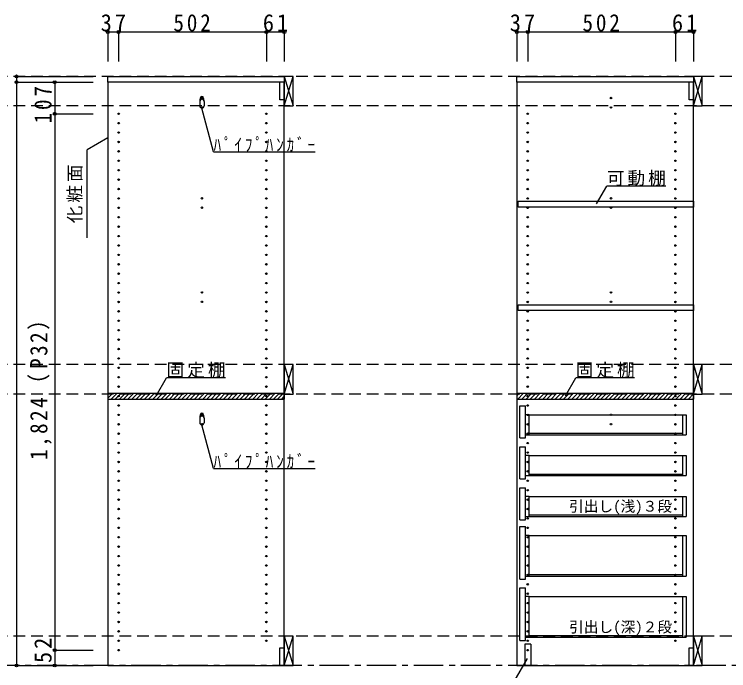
# Model space of a CAD drawing. Units: millimetres at full size, sheet at 1:20; details may follow other scales. Extents: x -3922 to 3878, y -2932 to 2722.
# Drawn here: x -611 to 1817, y -1729 to 503 of the extents above; entities that cross this region are included whole.
import ezdxf
from ezdxf.enums import TextEntityAlignment as Align

# ---------------------------------------------------------------- set-up
doc = ezdxf.new("R2010")
doc.units = ezdxf.units.MM
doc.header["$LTSCALE"] = 20
doc.header["$PDMODE"] = 32
doc.header["$PDSIZE"] = 10
for name, pattern in [('CHAIN1', [8, 5, -1, 1, -1]), ('DASHED1', [1.8, 1.2, -0.6]), ('DASHED2', [3, 2, -1])]:
    doc.linetypes.add(name, pattern=pattern)
for name, color, linetype in [('0-2_本体', 2, 'Continuous'), ('0-3_固定棚', 3, 'Continuous'), ('0-4_可動棚', 3, 'Continuous'), ('0-5', 4, 'Continuous'), ('0-6_ﾊﾟｲﾌﾟﾊﾝｶﾞｰ', 4, 'Continuous'), ('0-7_桟木・巾木', 2, 'Continuous'), ('0-8_引き出し', 3, 'Continuous'), ('0-A_文字', 7, 'Continuous'), ('0-B_寸法', 4, 'Continuous'), ('0-C_ハッチ', 4, 'Continuous')]:
    doc.layers.add(name, color=color, linetype=linetype)
doc.styles.add('ＭＳ ゴシック', font='')
doc.styles.get('ＭＳ ゴシック').set_extended_font_data('MS Gothic')

# ---------------------------------------------------------------- blocks, each defined once
blk = doc.blocks.new('引出(深)D600')
at = {"layer": '0-A_文字', "color": 2}
for p, q in [((-253.08, 200.1), (-233.08, 200.1)), ((-253.08, 21.1), (-253.08, 200.1)), ((-233.08, 21.1), (-233.08, 200.1)), ((-221.08, 170.1), (-233.08, 170.1)), ((-221.08, 32.1), (-221.08, 170.1)), ((299.76, 170.1), (311.92, 170.1)), ((299.92, 170.1), (299.92, 32.1)), ((311.92, 170.1), (311.92, 32.1)), ((-233.08, 32.1), (-221.08, 32.1)), ((-221.08, 37.6), (299.92, 37.6)), ((299.92, 32.1), (311.92, 32.1)), ((-253.08, 21.1), (-233.08, 21.1)), ((-253.08, -7.9), (-233.08, -7.9)), ((-253.08, -186.9), (-253.08, -7.9)), ((-233.08, -186.9), (-233.08, -7.9)), ((-221.08, -37.9), (-233.08, -37.9)), ((-221.08, -175.9), (-221.08, -37.9)), ((299.76, -37.9), (311.92, -37.9)), ((299.92, -37.9), (299.92, -175.9)), ((311.92, -37.9), (311.92, -175.9)), ((-253.08, -186.9), (-233.08, -186.9)), ((-233.08, -175.9), (-221.08, -175.9)), ((-221.08, -170.4), (299.92, -170.4)), ((299.92, -175.9), (311.92, -175.9))]:
    blk.add_line(p, q, dxfattribs=at)
at = {"layer": '0-A_文字'}
for p, q in [((-221.08, 170.1), (299.76, 170.1)), ((-221.08, 32.1), (299.92, 32.1)), ((-221.08, -37.9), (299.76, -37.9)), ((-221.08, -175.9), (299.92, -175.9))]:
    blk.add_line(p, q, dxfattribs=at)
at = {"layer": '0-A_文字', "linetype": 'DASHED1'}
for p, q in [((299.76, 170.1), (311.92, 170.1)), ((299.76, -37.9), (311.92, -37.9))]:
    blk.add_line(p, q, dxfattribs=at)
blk = doc.blocks.new('引出(浅)D600')
at = {"layer": '0-A_文字', "color": 2}
for p, q in [((-253.08, 200.1), (-233.08, 200.1)), ((-253.08, 91.1), (-253.08, 200.1)), ((-233.08, 91.1), (-233.08, 200.1)), ((-221.08, 170.1), (-233.08, 170.1)), ((299.76, 170.1), (311.92, 170.1)), ((299.92, 170.1), (299.92, 102.1)), ((311.92, 170.1), (311.92, 102.1)), ((-221.08, 107.6), (299.92, 107.6)), ((299.92, 102.1), (311.92, 102.1)), ((-253.08, 91.1), (-233.08, 91.1)), ((-253.08, 61.1), (-233.08, 61.1)), ((-253.08, -47.9), (-253.08, 61.1)), ((-233.08, -47.9), (-233.08, 61.1)), ((-221.08, 31.1), (-233.08, 31.1)), ((-221.08, -36.9), (-221.08, 31.1)), ((299.76, 31.1), (311.92, 31.1)), ((299.92, 31.1), (299.92, -36.9)), ((311.92, 31.1), (311.92, -36.9)), ((-253.08, -47.9), (-233.08, -47.9)), ((-233.08, -36.9), (-221.08, -36.9)), ((-221.08, -31.4), (299.92, -31.4)), ((299.92, -36.9), (311.92, -36.9)), ((-253.08, -77.9), (-233.08, -77.9)), ((-253.08, -186.9), (-253.08, -77.9)), ((-233.08, -186.9), (-233.08, -77.9)), ((-221.08, -107.9), (-233.08, -107.9)), ((-221.08, -175.9), (-221.08, -107.9)), ((299.76, -107.9), (311.92, -107.9)), ((299.92, -107.9), (299.92, -175.9)), ((311.92, -107.9), (311.92, -175.9)), ((-253.08, -186.9), (-233.08, -186.9)), ((-233.08, -175.9), (-221.08, -175.9)), ((-221.08, -170.4), (299.92, -170.4)), ((299.92, -175.9), (311.92, -175.9))]:
    blk.add_line(p, q, dxfattribs=at)
at = {"layer": '0-A_文字'}
for p, q in [((-221.08, 170.1), (299.76, 170.1)), ((-221.08, 102.1), (299.92, 102.1)), ((-221.08, 31.1), (299.76, 31.1)), ((-221.08, -36.9), (299.92, -36.9)), ((-221.08, -107.9), (299.76, -107.9)), ((-221.08, -175.9), (299.92, -175.9))]:
    blk.add_line(p, q, dxfattribs=at)
at = {"layer": '0-A_文字', "linetype": 'DASHED1'}
for p, q in [((299.76, 170.1), (311.92, 170.1)), ((299.76, 31.1), (311.92, 31.1)), ((299.76, -107.9), (311.92, -107.9))]:
    blk.add_line(p, q, dxfattribs=at)
at = {"layer": '0-A_文字', "color": 2}
blk.add_lwpolyline([(-233.08, 102.1), (-221.08, 102.1), (-221.08, 170.1)], dxfattribs=at)

msp = doc.modelspace()

# ---------------------------------------------------------------- linework, layer by layer
at = {"layer": '0-2_本体'}
for p, q in [((-293.06, 271.73), (-293.06, 291.73)), ((-293.06, 291.73), (306.94, 291.73)), ((306.94, 291.73), (306.94, 271.73)), ((1096.94, 271.73), (1096.94, 291.73)), ((1096.94, 291.73), (1696.94, 291.73)), ((1696.94, 291.73), (1696.94, 271.73)), ((306.94, 271.73), (-293.06, 271.73)), ((1696.94, 271.73), (1096.94, 271.73))]:
    msp.add_line(p, q, dxfattribs=at)
at = {"layer": '0-3_固定棚', "color": 2}
for p, q in [((-293.06, -785.27), (306.94, -785.27)), ((306.94, -785.27), (306.94, -805.27)), ((1096.94, -785.27), (1696.94, -785.27)), ((1696.94, -785.27), (1696.94, -805.27))]:
    msp.add_line(p, q, dxfattribs=at)
for points in [[(-293.06, -785.27), (-293.06, -805.27), (306.94, -805.27)], [(1096.94, -785.27), (1096.94, -805.27), (1696.94, -805.27)]]:
    msp.add_lwpolyline(points, dxfattribs=at)
at = {"layer": '0-4_可動棚', "color": 2}
for p, q in [((1101.94, -132.77), (1696.94, -132.77)), ((1696.94, -132.77), (1696.94, -152.77)), ((1101.94, -484.77), (1696.94, -484.77)), ((1696.94, -484.77), (1696.94, -504.77))]:
    msp.add_line(p, q, dxfattribs=at)
for points in [[(1696.94, -152.77), (1101.94, -152.77), (1101.94, -132.77)], [(1696.94, -504.77), (1101.94, -504.77), (1101.94, -484.77)]]:
    msp.add_lwpolyline(points, dxfattribs=at)
at = {"layer": '0-5', "color": 3}
for p, q in [((-293.06, 271.73), (-293.06, -1711.27)), ((306.94, 271.73), (-293.06, 271.73)), ((306.94, -1711.27), (306.94, 271.73)), ((1096.94, 271.73), (1096.94, -1711.27)), ((1696.94, 271.73), (1096.94, 271.73)), ((1696.94, -1711.27), (1696.94, 271.73)), ((-293.06, -1711.27), (306.94, -1711.27)), ((1096.94, -1711.27), (1696.94, -1711.27))]:
    msp.add_line(p, q, dxfattribs=at)
at = {"layer": '0-5'}
for centre in [(26.94, 218.23), (1416.94, 218.23), (26.94, 186.23), (1416.94, 186.23), (-256.06, 164.73), (245.94, 164.73), (1133.94, 164.73), (1635.94, 164.73), (-256.06, 132.73), (245.94, 132.73), (1133.94, 132.73), (1635.94, 132.73), (-256.06, 100.73), (245.94, 100.73), (1133.94, 100.73), (1635.94, 100.73), (-256.06, 68.73), (245.94, 68.73), (1133.94, 68.73), (1635.94, 68.73), (-256.06, 36.73), (245.94, 36.73), (1133.94, 36.73), (1635.94, 36.73), (-256.06, 4.73), (245.94, 4.73), (1133.94, 4.73), (1635.94, 4.73), (-256.06, -27.27), (245.94, -27.27), (1133.94, -27.27), (1635.94, -27.27), (-256.06, -59.27), (245.94, -59.27), (1133.94, -59.27), (1635.94, -59.27), (-256.06, -91.27), (245.94, -91.27), (1133.94, -91.27), (1635.94, -91.27), (-256.06, -123.27), (26.94, -122.77), (245.94, -123.27), (1133.94, -123.27), (1416.94, -122.77), (1635.94, -123.27), (-256.06, -155.27), (26.94, -154.77), (245.94, -155.27), (1133.94, -155.27), (1416.94, -154.77), (1635.94, -155.27), (-256.06, -187.27), (245.94, -187.27), (1133.94, -187.27), (1635.94, -187.27), (-256.06, -219.27), (245.94, -219.27), (1133.94, -219.27), (1635.94, -219.27), (-256.06, -251.27), (245.94, -251.27), (1133.94, -251.27), (1635.94, -251.27), (-256.06, -283.27), (245.94, -283.27), (1133.94, -283.27), (1635.94, -283.27), (-256.06, -315.27), (245.94, -315.27), (1133.94, -315.27), (1635.94, -315.27), (-256.06, -347.27), (245.94, -347.27), (1133.94, -347.27), (1635.94, -347.27), (-256.06, -379.27), (245.94, -379.27), (1133.94, -379.27), (1635.94, -379.27), (-256.06, -411.27), (245.94, -411.27), (1133.94, -411.27), (1635.94, -411.27), (-256.06, -443.27), (26.94, -442.77), (245.94, -443.27), (1133.94, -443.27), (1416.94, -442.77), (1635.94, -443.27), (-256.06, -475.27), (26.94, -474.77), (245.94, -475.27), (1133.94, -475.27), (1416.94, -474.77), (1635.94, -475.27), (-256.06, -507.27), (245.94, -507.27), (1133.94, -507.27), (1635.94, -507.27), (-256.06, -539.27), (245.94, -539.27), (1133.94, -539.27), (1635.94, -539.27), (-256.06, -571.27), (245.94, -571.27), (1133.94, -571.27), (1635.94, -571.27), (-256.06, -603.27), (245.94, -603.27), (1133.94, -603.27), (1635.94, -603.27), (-256.06, -635.27), (245.94, -635.27), (1133.94, -635.27), (1635.94, -635.27), (-256.06, -667.27), (245.94, -667.27), (1133.94, -667.27), (1635.94, -667.27), (-256.06, -699.27), (245.94, -699.27), (1133.94, -699.27), (1635.94, -699.27), (-256.06, -731.27), (245.94, -731.27), (1133.94, -731.27), (1635.94, -731.27), (-256.06, -763.27), (245.94, -763.27), (1133.94, -763.27), (1635.94, -763.27), (-256.06, -795.27), (245.94, -795.27), (1133.94, -795.27), (1635.94, -795.27), (-256.06, -827.27), (245.94, -827.27), (1133.94, -827.27), (1635.94, -827.27), (-256.06, -859.27), (26.94, -858.77), (245.94, -859.27), (1133.94, -859.27), (1416.94, -858.77), (1635.94, -859.27), (-256.06, -891.27), (26.94, -890.77), (245.94, -891.27), (1133.94, -891.27), (1416.94, -890.77), (1635.94, -891.27), (-256.06, -923.27), (245.94, -923.27), (1133.94, -923.27), (1635.94, -923.27), (-256.06, -955.27), (245.94, -955.27), (1133.94, -955.27), (1635.94, -955.27), (-256.06, -987.27), (245.94, -987.27), (1133.94, -987.27), (1635.94, -987.27), (-256.06, -1019.27), (245.94, -1019.27), (1133.94, -1019.27), (1635.94, -1019.27), (-256.06, -1051.27), (245.94, -1051.27), (1133.94, -1051.27), (1635.94, -1051.27), (-256.06, -1083.27), (245.94, -1083.27), (1133.94, -1083.27), (1635.94, -1083.27), (-256.06, -1115.27), (245.94, -1115.27), (1133.94, -1115.27), (1635.94, -1115.27), (-256.06, -1147.27), (245.94, -1147.27), (1133.94, -1147.27), (1635.94, -1147.27), (-256.06, -1179.27), (245.94, -1179.27), (1133.94, -1179.27), (1635.94, -1179.27), (-256.06, -1211.27), (245.94, -1211.27), (1133.94, -1211.27), (1635.94, -1211.27), (-256.06, -1243.27), (245.94, -1243.27), (1133.94, -1243.27), (1635.94, -1243.27), (-256.06, -1275.27), (245.94, -1275.27), (1133.94, -1275.27), (1635.94, -1275.27), (-256.06, -1307.27), (245.94, -1307.27), (1133.94, -1307.27), (1635.94, -1307.27), (-256.06, -1339.27), (245.94, -1339.27), (1133.94, -1339.27), (1635.94, -1339.27), (-256.06, -1371.27), (245.94, -1371.27), (1133.94, -1371.27), (1635.94, -1371.27), (-256.06, -1403.27), (245.94, -1403.27), (1133.94, -1403.27), (1635.94, -1403.27), (-256.06, -1435.27), (245.94, -1435.27), (1133.94, -1435.27), (1635.94, -1435.27), (-256.06, -1467.27), (245.94, -1467.27), (1133.94, -1467.27), (1635.94, -1467.27), (-256.06, -1499.27), (245.94, -1499.27), (1133.94, -1499.27), (1635.94, -1499.27), (-256.06, -1531.27), (245.94, -1531.27), (1133.94, -1531.27), (1635.94, -1531.27), (-256.06, -1563.27), (245.94, -1563.27), (1133.94, -1563.27), (1635.94, -1563.27), (-256.06, -1595.27), (245.94, -1595.27), (1133.94, -1595.27), (1635.94, -1595.27), (-256.06, -1627.27), (245.94, -1627.27), (1133.94, -1627.27), (1635.94, -1627.27), (-256.06, -1659.27), (1133.94, -1659.27)]:
    msp.add_circle(centre, 2.5, dxfattribs=at)
at = {"layer": '0-6_ﾊﾟｲﾌﾟﾊﾝｶﾞｰ', "color": 2}
for p, q in [((19.44, 206.23), (19.44, 191.23)), ((34.44, 206.23), (34.44, 191.23)), ((19.44, -870.77), (19.44, -885.77)), ((34.44, -870.77), (34.44, -885.77))]:
    msp.add_line(p, q, dxfattribs=at)
at = {"layer": '0-6_ﾊﾟｲﾌﾟﾊﾝｶﾞｰ', "color": 7}
for centre, radius, start, end in [((26.94, 218.23), 5.5, 0, 180), ((65.54, 204.72), 46.13, 162.96035, 178.115), ((-11.67, 204.72), 46.13, 1.885, 17.03965), ((65.54, -872.28), 46.13, 162.96035, 178.115), ((26.94, -858.77), 5.5, 0, 180), ((-11.67, -872.28), 46.13, 1.885, 17.03965)]:
    msp.add_arc(centre, radius, start, end, dxfattribs=at)
at = {"layer": '0-6_ﾊﾟｲﾌﾟﾊﾝｶﾞｰ', "color": 2}
for centre, start, end in [((26.94, 206.23), 0, 180), ((26.94, 191.23), 180, 0), ((26.94, -870.77), 0, 180), ((26.94, -885.77), 180, 0)]:
    msp.add_arc(centre, 7.5, start, end, dxfattribs=at)
at = {"layer": '0-7_桟木・巾木'}
for p, q in [((306.94, 271.73), (291.94, 271.73)), ((291.94, 211.73), (291.94, 271.73)), ((306.94, 271.73), (306.94, 230.73)), ((1696.94, 271.73), (1681.94, 271.73)), ((1681.94, 211.73), (1681.94, 271.73)), ((1696.94, 271.73), (1696.94, 230.73)), ((291.94, -1651.27), (306.94, -1651.27)), ((306.94, -1651.27), (306.94, -1711.27)), ((1681.94, -1651.27), (1696.94, -1651.27)), ((1696.94, -1651.27), (1696.94, -1711.27))]:
    msp.add_line(p, q, dxfattribs=at)
for points in [[(306.94, 211.73), (295.44, 211.73), (291.94, 211.73)], [(1696.94, 211.73), (1685.44, 211.73), (1681.94, 211.73)], [(306.94, -1711.27), (291.94, -1711.27), (291.94, -1651.27)], [(1696.94, -1711.27), (1681.94, -1711.27), (1681.94, -1651.27)]]:
    msp.add_lwpolyline(points, dxfattribs=at)
at = {"layer": '0-8_引き出し'}
for p, q in [((306.94, 291.73), (306.94, 191.73)), ((336.94, 291.73), (306.94, 291.73)), ((336.94, 191.73), (336.94, 291.73)), ((1696.94, 291.73), (1696.94, 191.73)), ((1726.94, 291.73), (1696.94, 291.73)), ((1726.94, 191.73), (1726.94, 291.73)), ((306.94, 191.73), (336.94, 191.73)), ((1696.94, 191.73), (1726.94, 191.73)), ((306.94, -1611.27), (306.94, -1711.27)), ((336.94, -1611.27), (306.94, -1611.27)), ((336.94, -1711.27), (336.94, -1611.27)), ((1696.94, -1611.27), (1696.94, -1711.27)), ((1726.94, -1611.27), (1696.94, -1611.27)), ((1726.94, -1711.27), (1726.94, -1611.27)), ((306.94, -1711.27), (336.94, -1711.27)), ((1696.94, -1711.27), (1726.94, -1711.27))]:
    msp.add_line(p, q, dxfattribs=at)
at = {"layer": '0-8_引き出し', "color": 7}
for p, q in [((306.94, 191.73), (336.94, 291.73)), ((306.94, 291.73), (336.94, 191.73)), ((1696.94, 191.73), (1726.94, 291.73)), ((1696.94, 291.73), (1726.94, 191.73)), ((306.94, -688.27), (336.94, -788.27)), ((306.94, -788.27), (336.94, -688.27)), ((1696.94, -688.27), (1726.94, -788.27)), ((1696.94, -788.27), (1726.94, -688.27)), ((306.94, -1711.27), (336.94, -1611.27)), ((306.94, -1611.27), (336.94, -1711.27)), ((1696.94, -1711.27), (1726.94, -1611.27)), ((1696.94, -1611.27), (1726.94, -1711.27)), ((1123.94, -1639.27), (1123.94, -1711.27)), ((1143.94, -1639.27), (1123.94, -1639.27))]:
    msp.add_line(p, q, dxfattribs=at)
at = {"layer": '0-8_引き出し'}
for points in [[(336.94, -788.27), (336.94, -688.27), (306.94, -688.27), (306.94, -788.27)], [(1726.94, -788.27), (1726.94, -688.27), (1696.94, -688.27), (1696.94, -788.27)]]:
    msp.add_lwpolyline(points, close=True, dxfattribs=at)
at = {"layer": '0-8_引き出し', "color": 7}
msp.add_lwpolyline([(1143.94, -1639.27), (1143.94, -1711.27), (1123.94, -1711.27)], dxfattribs=at)
at = {"layer": '0-A_文字'}
for p, q in [((66.68, 35.43), (26.94, 183.73)), ((-293.06, 82.66), (-363.06, 42.25)), ((-363.06, -257.75), (-363.06, 42.25)), ((66.68, 35.43), (411.68, 35.43)), ((1367.81, -141.83), (1402.83, -81.18)), ((1602.83, -81.18), (1402.83, -81.18)), ((-128.1, -794.33), (-93.09, -733.68)), ((106.91, -733.68), (-93.09, -733.68)), ((1261.9, -794.33), (1296.91, -733.68)), ((1496.91, -733.68), (1296.91, -733.68)), ((66.68, -1041.57), (26.94, -893.27)), ((66.68, -1041.57), (411.68, -1041.57))]:
    msp.add_line(p, q, dxfattribs=at)
at = {"layer": '0-A_文字', "linetype": 'CHAIN1'}
msp.add_line((3086.94, -1711.27), (-3143.06, -1711.27), dxfattribs=at)
at = {"layer": '0-A_文字'}
msp.add_lwpolyline([(1131.69, -1687.54), (1024.61, -1873.01), (758.32, -1873.01)], dxfattribs=at)
at = {"layer": '0-B_寸法'}
for p, q in [((-293.06, 442.73), (-293.06, 342.73)), ((-293.06, 442.73), (306.94, 442.73)), ((-256.06, 442.73), (-256.06, 342.73)), ((245.94, 442.73), (245.94, 342.73)), ((306.94, 442.73), (306.94, 342.73)), ((1096.94, 442.73), (1096.94, 342.73)), ((1096.94, 442.73), (1696.94, 442.73)), ((1133.94, 442.73), (1133.94, 342.73)), ((1635.94, 442.73), (1635.94, 342.73)), ((1696.94, 442.73), (1696.94, 342.73)), ((-603.06, 291.73), (-603.06, 271.73)), ((-603.06, 291.73), (-343.06, 291.73)), ((-603.06, 271.73), (-343.06, 271.73)), ((-603.06, 271.73), (-603.06, -1711.27)), ((-473.06, 271.73), (-343.06, 271.73)), ((-473.06, 271.73), (-473.06, 164.73)), ((-473.06, 164.73), (-343.06, 164.73)), ((-473.06, 164.73), (-473.06, -1659.27)), ((-473.06, -1659.27), (-343.06, -1659.27)), ((-473.06, -1659.27), (-473.06, -1711.27)), ((-603.06, -1711.27), (-343.06, -1711.27)), ((-473.06, -1711.27), (-343.06, -1711.27))]:
    msp.add_line(p, q, dxfattribs=at)
at = {"layer": '0-B_寸法', "linetype": 'DASHED2'}
for p, q in [((3086.94, 291.73), (-3143.06, 291.73)), ((3086.94, 191.73), (-3143.06, 191.73)), ((3086.94, -688.27), (-3143.06, -688.27)), ((3086.94, -788.27), (-3143.06, -788.27)), ((3086.94, -1611.27), (-3143.06, -1611.27))]:
    msp.add_line(p, q, dxfattribs=at)
at = {"layer": '0-B_寸法', "color": 7}
for p in [(-293.06, 442.73), (-256.06, 442.73), (245.94, 442.73), (306.94, 442.73), (1096.94, 442.73), (1133.94, 442.73), (1635.94, 442.73), (1696.94, 442.73), (-603.06, 291.73), (-603.06, 271.73), (-473.06, 271.73), (-473.06, 164.73), (-473.06, -1659.27), (-603.06, -1711.27), (-473.06, -1711.27)]:
    msp.add_point(p, dxfattribs=at)
at = {"layer": '0-C_ハッチ'}
for p, q in [((-293.06, -788.65), (-289.68, -785.27)), ((-293.06, -802.79), (-275.54, -785.27)), ((-281.39, -805.27), (-261.39, -785.27)), ((-267.25, -805.27), (-247.25, -785.27)), ((-253.11, -805.27), (-233.11, -785.27)), ((-238.97, -805.27), (-218.97, -785.27)), ((-224.82, -805.27), (-204.82, -785.27)), ((-210.68, -805.27), (-190.68, -785.27)), ((-196.54, -805.27), (-176.54, -785.27)), ((-182.4, -805.27), (-162.4, -785.27)), ((-168.26, -805.27), (-148.26, -785.27)), ((-154.11, -805.27), (-134.11, -785.27)), ((-139.97, -805.27), (-119.97, -785.27)), ((-125.83, -805.27), (-105.83, -785.27)), ((-111.69, -805.27), (-91.69, -785.27)), ((-97.55, -805.27), (-77.55, -785.27)), ((-83.4, -805.27), (-63.4, -785.27)), ((-69.26, -805.27), (-49.26, -785.27)), ((-55.12, -805.27), (-35.12, -785.27)), ((-40.98, -805.27), (-20.98, -785.27)), ((-26.83, -805.27), (-6.83, -785.27)), ((-12.69, -805.27), (7.31, -785.27)), ((1.45, -805.27), (21.45, -785.27)), ((15.59, -805.27), (35.59, -785.27)), ((29.73, -805.27), (49.73, -785.27)), ((43.88, -805.27), (63.88, -785.27)), ((58.02, -805.27), (78.02, -785.27)), ((72.16, -805.27), (92.16, -785.27)), ((86.3, -805.27), (106.3, -785.27)), ((100.44, -805.27), (120.44, -785.27)), ((114.59, -805.27), (134.59, -785.27)), ((128.73, -805.27), (148.73, -785.27)), ((142.87, -805.27), (162.87, -785.27)), ((157.01, -805.27), (177.01, -785.27)), ((171.16, -805.27), (191.16, -785.27)), ((185.3, -805.27), (205.3, -785.27)), ((199.44, -805.27), (219.44, -785.27)), ((213.58, -805.27), (233.58, -785.27)), ((227.72, -805.27), (247.72, -785.27)), ((241.87, -805.27), (261.87, -785.27)), ((256.01, -805.27), (276.01, -785.27)), ((270.15, -805.27), (290.15, -785.27)), ((284.29, -805.27), (304.29, -785.27)), ((298.43, -805.27), (306.94, -796.76)), ((1096.94, -794.22), (1105.89, -785.27)), ((1100.03, -805.27), (1120.03, -785.27)), ((1114.17, -805.27), (1134.17, -785.27)), ((1128.31, -805.27), (1148.31, -785.27)), ((1142.45, -805.27), (1162.45, -785.27)), ((1156.6, -805.27), (1176.6, -785.27)), ((1170.74, -805.27), (1190.74, -785.27)), ((1184.88, -805.27), (1204.88, -785.27)), ((1199.02, -805.27), (1219.02, -785.27)), ((1213.17, -805.27), (1233.17, -785.27)), ((1227.31, -805.27), (1247.31, -785.27)), ((1241.45, -805.27), (1261.45, -785.27)), ((1255.59, -805.27), (1275.59, -785.27)), ((1269.73, -805.27), (1289.73, -785.27)), ((1283.88, -805.27), (1303.88, -785.27)), ((1298.02, -805.27), (1318.02, -785.27)), ((1312.16, -805.27), (1332.16, -785.27)), ((1326.3, -805.27), (1346.3, -785.27)), ((1340.44, -805.27), (1360.44, -785.27)), ((1354.59, -805.27), (1374.59, -785.27)), ((1368.73, -805.27), (1388.73, -785.27)), ((1382.87, -805.27), (1402.87, -785.27)), ((1397.01, -805.27), (1417.01, -785.27)), ((1411.16, -805.27), (1431.16, -785.27)), ((1425.3, -805.27), (1445.3, -785.27)), ((1439.44, -805.27), (1459.44, -785.27)), ((1453.58, -805.27), (1473.58, -785.27)), ((1467.72, -805.27), (1487.72, -785.27)), ((1481.87, -805.27), (1501.87, -785.27)), ((1496.01, -805.27), (1516.01, -785.27)), ((1510.15, -805.27), (1530.15, -785.27)), ((1524.29, -805.27), (1544.29, -785.27)), ((1538.43, -805.27), (1558.43, -785.27)), ((1552.58, -805.27), (1572.58, -785.27)), ((1566.72, -805.27), (1586.72, -785.27)), ((1580.86, -805.27), (1600.86, -785.27)), ((1595, -805.27), (1615, -785.27)), ((1609.15, -805.27), (1629.15, -785.27)), ((1623.29, -805.27), (1643.29, -785.27)), ((1637.43, -805.27), (1657.43, -785.27)), ((1651.57, -805.27), (1671.57, -785.27)), ((1665.71, -805.27), (1685.71, -785.27)), ((1679.86, -805.27), (1696.94, -788.18)), ((1694, -805.27), (1696.94, -802.33))]:
    msp.add_line(p, q, dxfattribs=at)

# ---------------------------------------------------------------- block references
at = {"layer": '0-8_引き出し'}
for name, p in [('引出(浅)D600', (1360.02, -1028.87)), ('引出(深)D600', (1360.02, -1439.37))]:
    msp.add_blockref(name, p, dxfattribs=at)

# ---------------------------------------------------------------- texts
at = {"layer": '0-A_文字', "style": 'ＭＳ ゴシック'}
for s, p in [('引出し(浅)３段', (1274.41, -1199.27)), ('引出し(深)２段', (1274.41, -1609.77))]:
    msp.add_text(s, height=36.66, dxfattribs=at).set_placement(p, align=Align.BOTTOM_LEFT)
at = {"layer": '0-A_文字', "char_height": 43.99, "attachment_point": 7, "style": 'ＭＳ ゴシック'}
for s, insert in [('\\T1.39;\\W0.85;ﾊﾟｲﾌﾟﾊﾝｶﾞｰ', (66.68, 35.43)), ('\\T1.17;可動棚', (1402.83, -81.18)), ('\\T1.17;固定棚', (-93.09, -733.68)), ('\\T1.17;固定棚', (1296.91, -733.68)), ('\\T1.39;\\W0.85;ﾊﾟｲﾌﾟﾊﾝｶﾞｰ', (66.68, -1041.57))]:
    msp.add_mtext(s, dxfattribs=dict(at, insert=insert))
at = {"layer": '0-A_文字', "insert": (-378.06, -207.75), "char_height": 43.99, "attachment_point": 7, "rotation": 90, "style": 'ＭＳ ゴシック'}
msp.add_mtext('\\T1.17;化粧面', dxfattribs=at)
at = {"layer": '0-B_寸法', "color": 7, "char_height": 58.65, "attachment_point": 7, "style": 'ＭＳ ゴシック'}
for s, insert in [('\\T1.27;\\W0.95;37', (-317.06, 443.94)), ('\\T1.27;\\W0.9;502', (-70.06, 443.94)), ('\\T1.27;\\W0.95;61', (233.94, 443.94)), ('\\T1.27;\\W0.95;37', (1072.94, 443.94)), ('\\T1.27;\\W0.9;502', (1319.94, 443.94)), ('\\T1.27;\\W0.95;61', (1623.94, 443.94))]:
    msp.add_mtext(s, dxfattribs=dict(at, insert=insert))
at = {"layer": '0-B_寸法', "color": 7, "char_height": 58.65, "attachment_point": 7, "rotation": 90, "style": 'ＭＳ ゴシック'}
for s, insert in [('\\T1.27;\\W0.9;107', (-483.06, 131.75)), ('\\T1.23;\\W0.9;1,824（P32）', (-483.06, -1012.27)), ('\\T1.27;\\W0.95;52', (-483.06, -1703))]:
    msp.add_mtext(s, dxfattribs=dict(at, insert=insert))

doc.saveas('drawing.dxf')
